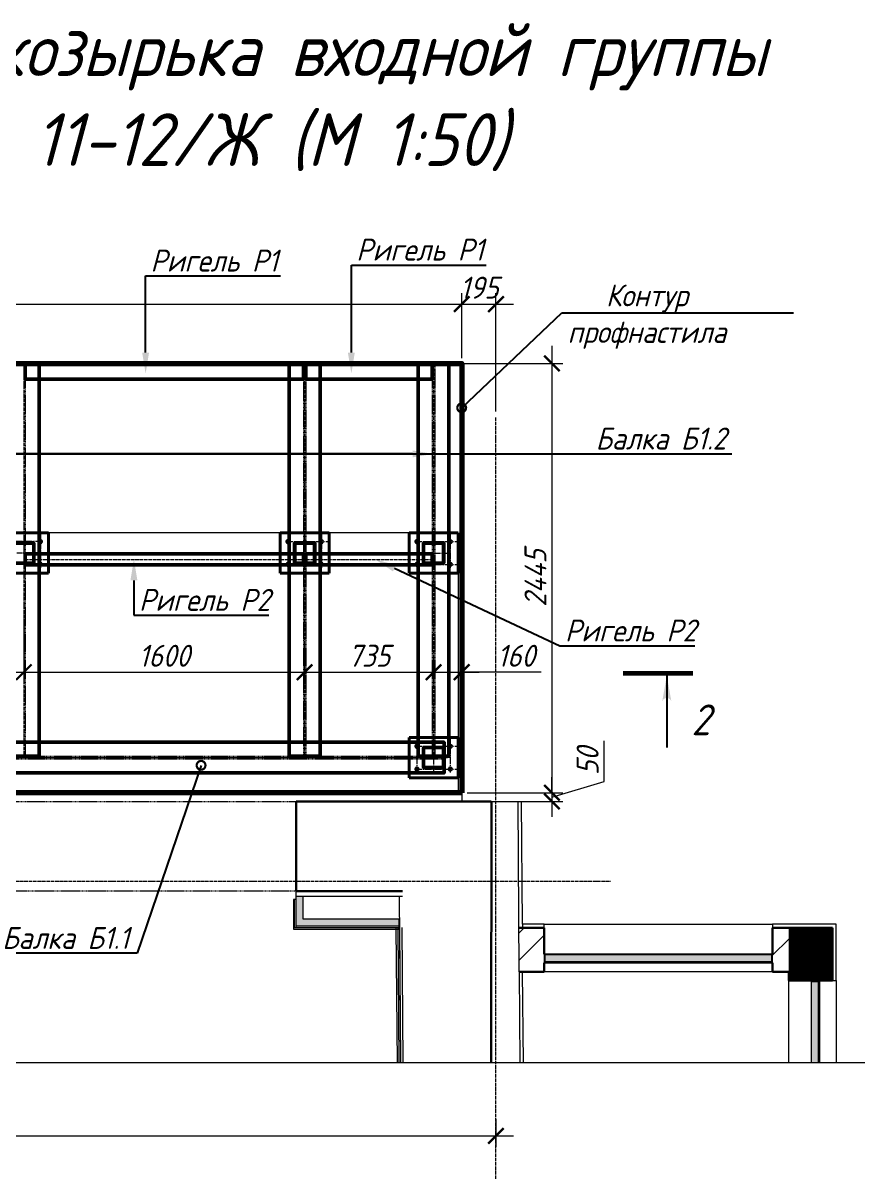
# Model space of a CAD drawing. Header units: millimetres. Extents: x 504091 to 2165846, y 135022 to 442887.
# Drawn here: x 866607 to 871402, y 219408 to 225991 of the extents above; entities that cross this region are included whole.
import ezdxf
from ezdxf import colors
from ezdxf.entities.mleader import LeaderData, LeaderLine
from ezdxf.math import Vec2, Vec3

# ---------------------------------------------------------------- set-up
doc = ezdxf.new("R2010")
doc.units = ezdxf.units.MM
for name, pattern in [('( Dashed )', [0.75, 0.5, -0.25]), ('ADSK_Линия сетки', [25, 20, -2.5, 0, -2.5]), ('CENTER2', [1.125, 0.75, -0.125, 0.125, -0.125]), ('осеваяX2', [4, 2.5, -0.5, 0.5, -0.5])]:
    doc.linetypes.add(name, pattern=pattern)
doc.layers.get('Defpoints').update_dxf_attribs({"color": 255})
for name, color, linetype, lineweight in [('+АР_Вспомогательная', 7, 'Continuous', 9), ('_ Окна', 7, 'Continuous', 30), ('Аннотация', 7, 'Continuous', 9), ('Лестницы', 7, 'Continuous', 18), ('Монолит тонкий', 204, 'Continuous', 9), ('Окна', 7, 'Continuous', 18), ('Оси', 165, 'осеваяX2', 13), ('Размер', 7, 'Continuous', 13), ('Размеры КР', 164, 'Continuous', 9), ('Рамка', 130, 'Continuous', 20), ('Стены внутренние', 7, 'Continuous', 18), ('Стены наружные', 7, 'Continuous', 18), ('Стены несущие', 7, 'Continuous', 30), ('Стены отделка', 7, 'Continuous', 30), ('Стены штриховка', 7, 'Continuous', 18)]:
    doc.layers.add(name, color=color, linetype=linetype, lineweight=lineweight)
for name, color, linetype in [('PS_Обозначения', 7, 'Continuous'), ('металл', 124, 'Continuous'), ('Шов', 136, 'PSK_Weld_10')]:
    doc.layers.add(name, color=color, linetype=linetype)
doc.styles.add('GOST 2.304_new', font='isocpeur.ttf', dxfattribs={"width": 0.9, "oblique": 15})
doc.linetypes.add('PSK_Weld_10', pattern='A,0.199999,1e-06,[130,ltypeshp.shx,S=1.06,R=-45,X=0.75,Y=1],1.5,[130,ltypeshp.shx,S=1.06,R=45,X=-0.75,Y=1],0', length=1.7)
doc.dimstyles.new('SPDS 1_50', dxfattribs={"dimscale": 50, "dimtxt": 2.5, "dimasz": 1.77, "dimexe": 1.25, "dimexo": 0.625, "dimtad": 1, "dimdec": 0, "dimrnd": 0.001, "dimzin": 9, "dimtxsty": 'GOST 2.304_new', "dimblk": 'ARCHTICK', "dimcen": 2.5, "dimdle": 2, "dimclrt": 256, "dimadec": 0, "dimazin": 2, "dimtfac": 0.75, "dimtdec": 0, "dimtmove": 1, "dimatfit": 3, "dimfxl": 0, "dimtolj": 1, "dimlwd": 9, "dimlwe": 9, "dimarcsym": 0})

# ---------------------------------------------------------------- blocks, each defined once
blk = doc.blocks.new('Жалюзи помышленые - 1300 x1100 мм-3109425-План 1-го этажа')
at = {"layer": 'Окна', "true_color": 0x373f43}
for points in [[(-600, 66.1), (-602.5, 63.6), (602.5, 63.6), (600, 66.1)], [(-597.5, 68.6), (-600, 68.6), (-600, 66.1), (600, 66.1), (600, 68.6)], [(-645, 21.1), (-647.5, 18.6), (647.5, 18.6), (645, 21.1)], [(-602.5, 63.6), (-642.3, 63.6), (-645, 61), (645, 61), (642.3, 63.6), (-600, 63.6)], [(642.3, 61), (-645, 61), (-645, 21.1), (645, 21.1), (645, 61)]]:
    blk.add_hatch(color=149, dxfattribs=at).paths.add_polyline_path(points)
at = {"layer": '_ Окна', "lineweight": 18}
for p, q in [((-600, 68.6), (-650, 68.6)), ((-650, 68.6), (-650, 18.6)), ((-602.5, 63.6), (-600, 66.1)), ((-600, 66.1), (-600, 68.6)), ((650, 68.6), (600, 68.6)), ((600, 68.6), (600, 66.1)), ((600, 66.1), (602.5, 63.6)), ((650, 18.6), (650, 68.6)), ((-650, 18.6), (-647.5, 18.6)), ((-647.5, 18.6), (-645, 21.1)), ((-645, 61), (-642.3, 63.6)), ((-645, 21.1), (-645, 61)), ((-642.3, 63.6), (-602.5, 63.6)), ((602.5, 63.6), (642.3, 63.6)), ((642.3, 63.6), (645, 61)), ((645, 61), (645, 21.1)), ((645, 21.1), (647.5, 18.6)), ((647.5, 18.6), (650, 18.6))]:
    blk.add_line(p, q, dxfattribs=at)
at = {"layer": 'Окна'}
for p, q in [((600, 68.6), (-600, 68.6)), ((600, 66.1), (-600, 66.1)), ((-647.5, 18.6), (647.5, 18.6)), ((645, 61), (-645, 61)), ((645, 21.1), (-645, 21.1)), ((-602.5, 63.6), (602.5, 63.6))]:
    blk.add_line(p, q, dxfattribs=at)
blk = doc.blocks.new('_ArchTick')
at = {"color": 0, "linetype": 'ByBlock', "const_width": 0.15}
blk.add_lwpolyline([(-0.5, -0.5), (0.5, 0.5)], dxfattribs=at)
blk = doc.blocks.new('*D1272')
at = {"layer": 'Defpoints', "color": 0, "lineweight": 20, "transparency": 16777216}
for p in [(862800.4, 219778.9), (869300.4, 219778.9), (869300.4, 219653.2)]:
    blk.add_point(p, dxfattribs=at)
at = {"layer": 'Размеры КР', "color": 0, "lineweight": 9, "transparency": 16777216}
for p, q in [((862800.4, 219747.7), (862800.4, 219590.7)), ((869300.4, 219747.7), (869300.4, 219590.7)), ((862700.4, 219653.2), (869400.4, 219653.2))]:
    blk.add_line(p, q, dxfattribs=at)
at = {"layer": 'Размеры КР', "color": 0, "lineweight": 9, "transparency": 16777216, "xscale": 88.5, "yscale": 88.5, "zscale": 88.5, "rotation": 180}
blk.add_blockref('_ArchTick', (862800.4, 219653.2), dxfattribs=at)
at = {"layer": 'Размеры КР', "color": 0, "lineweight": 9, "transparency": 16777216, "xscale": 88.5, "yscale": 88.5, "zscale": 88.5}
blk.add_blockref('_ArchTick', (869300.4, 219653.2), dxfattribs=at)
at = {"layer": 'Размеры КР', "lineweight": 20, "transparency": 16777216, "insert": (866050.4, 219746.9), "char_height": 125, "attachment_point": 5, "style": 'GOST 2.304_new'}
blk.add_mtext('\\A1;6500', dxfattribs=at)
blk = doc.blocks.new('A$C3336a9ad')
at = {"color": 251, "linetype": 'CENTER2', "ltscale": 40}
for p, q in [((159.5, -87.4), (159.5, -247.4)), ((79.5, -167.4), (239.5, -167.4))]:
    blk.add_line(p, q, dxfattribs=at)
at = {"layer": 'металл', "lineweight": 40}
for p, q in [((299.5, -52.4), (19.5, -52.4)), ((19.5, -282.4), (19.5, -52.4)), ((299.5, -282.4), (299.5, -52.4)), ((214.5, -116.4), (214.5, -218.4)), ((19.5, -282.4), (299.5, -282.4))]:
    blk.add_line(p, q, dxfattribs=at)
at = {"layer": 'металл', "lineweight": 40, "extrusion": (1, 0, 0)}
for p, q in [((99.5, -219.4), (99.5, -115.4)), ((219.5, -115.4), (219.5, -219.4)), ((219.5, -219.4), (219.5, -115.4)), ((99.5, -219.4), (99.5, -145.4))]:
    blk.add_line(p, q, dxfattribs=at)
at = {"layer": 'металл', "lineweight": 40, "extrusion": (-1, 0, 0)}
blk.add_line((104.5, -219.4), (104.5, -116.4), dxfattribs=at)
at = {"layer": 'металл', "lineweight": 40, "extrusion": (0, 1, 0)}
for p, q in [((107.5, -107.4), (211.5, -107.4)), ((107.5, -107.4), (211.5, -107.4)), ((108.5, -112.4), (210.5, -112.4)), ((211.5, -227.4), (107.5, -227.4))]:
    blk.add_line(p, q, dxfattribs=at)
at = {"layer": 'металл', "lineweight": 40, "extrusion": (0, -1, 0)}
blk.add_line((107.5, -222.4), (210.5, -222.4), dxfattribs=at)
at = {"layer": 'металл', "lineweight": 40}
for centre in [(64.5, -102.4), (254.5, -102.4), (64.5, -232.4), (254.5, -232.4)]:
    blk.add_circle(centre, 6.76, dxfattribs=at)
for centre, radius, start, end in [((107.5, -115.4), 8, 90, 180), ((108.5, -116.4), 4, 90, 180), ((210.5, -116.4), 4, 0, 90), ((211.5, -115.4), 8, 0, 90), ((107.5, -219.4), 8, 180, 270), ((108.5, -218.4), 4, 180, 270), ((210.5, -218.4), 4, 270, 0), ((211.5, -219.4), 8, 270, 0)]:
    blk.add_arc(centre, radius, start, end, dxfattribs=at)
at = {"layer": 'Рамка', "color": 251, "linetype": 'CENTER2', "ltscale": 50}
for p, q in [((64.5, -52.4), (64.5, -252.4)), ((254.5, -52.4), (254.5, -252.4)), ((54.5, -102.4), (299.5, -102.4)), ((54.5, -232.4), (299.5, -232.4))]:
    blk.add_line(p, q, dxfattribs=at)
at = {"layer": 'Шов', "ltscale": 6}
for points in [[(99.5, -219.4), (99.5, -115.4)], [(112.5, -107.4), (196.5, -107.4)], [(219.5, -115.4), (219.4, -220.4)], [(211.5, -227.4), (107.5, -227.4)]]:
    blk.add_lwpolyline(points, dxfattribs=at)
blk = doc.blocks.new('*D1394')
at = {"layer": 'Defpoints', "color": 0, "lineweight": 20, "transparency": 16777216}
for p in [(869105.4, 224390.8), (863525.4, 224052.1), (869105.4, 224052.1)]:
    blk.add_point(p, dxfattribs=at)
at = {"layer": 'Размеры КР', "color": 0, "lineweight": 9, "transparency": 16777216}
for p, q in [((863525.4, 224083.3), (863525.4, 224453.3)), ((869105.4, 224083.3), (869105.4, 224453.3)), ((863425.4, 224390.8), (869205.4, 224390.8))]:
    blk.add_line(p, q, dxfattribs=at)
at = {"layer": 'Размеры КР', "color": 0, "lineweight": 9, "transparency": 16777216, "xscale": 88.5, "yscale": 88.5, "zscale": 88.5, "rotation": 180}
blk.add_blockref('_ArchTick', (863525.4, 224390.8), dxfattribs=at)
at = {"layer": 'Размеры КР', "color": 0, "lineweight": 9, "transparency": 16777216, "xscale": 88.5, "yscale": 88.5, "zscale": 88.5}
blk.add_blockref('_ArchTick', (869105.4, 224390.8), dxfattribs=at)
at = {"layer": 'Размеры КР', "lineweight": 20, "transparency": 16777216, "insert": (866315.4, 224484.5), "char_height": 125, "attachment_point": 5, "style": 'GOST 2.304_new'}
blk.add_mtext('\\A1;5580', dxfattribs=at)
blk = doc.blocks.new('*D1395')
at = {"layer": 'Defpoints', "color": 0, "lineweight": 20, "transparency": 16777216}
for p in [(869300.4, 224390.8), (869105.4, 224052.1), (869300.4, 223747.1)]:
    blk.add_point(p, dxfattribs=at)
at = {"layer": 'Размеры КР', "color": 0, "lineweight": 9, "transparency": 16777216}
for p, q in [((869105.4, 224083.3), (869105.4, 224453.3)), ((869300.4, 223778.3), (869300.4, 224453.3)), ((869005.4, 224390.8), (869400.4, 224390.8))]:
    blk.add_line(p, q, dxfattribs=at)
at = {"layer": 'Размеры КР', "color": 0, "lineweight": 9, "transparency": 16777216, "xscale": 88.5, "yscale": 88.5, "zscale": 88.5, "rotation": 180}
blk.add_blockref('_ArchTick', (869105.4, 224390.8), dxfattribs=at)
at = {"layer": 'Размеры КР', "color": 0, "lineweight": 9, "transparency": 16777216, "xscale": 88.5, "yscale": 88.5, "zscale": 88.5}
blk.add_blockref('_ArchTick', (869300.4, 224390.8), dxfattribs=at)
at = {"layer": 'Размеры КР', "lineweight": 20, "transparency": 16777216, "insert": (869205.4, 224484.5), "char_height": 125, "attachment_point": 5, "style": 'GOST 2.304_new'}
blk.add_mtext('\\A1;195', dxfattribs=at)
blk = doc.blocks.new('*D1396')
at = {"layer": 'Defpoints', "color": 0, "lineweight": 20, "transparency": 16777216}
for p in [(869080.3, 224053.1), (869105.4, 221608), (869619.3, 221608)]:
    blk.add_point(p, dxfattribs=at)
at = {"layer": 'Размеры КР', "color": 0, "lineweight": 9, "transparency": 16777216}
for p, q in [((869619.3, 224153.1), (869619.3, 221508)), ((869111.5, 224053.1), (869681.8, 224053.1)), ((869136.6, 221608), (869681.8, 221608))]:
    blk.add_line(p, q, dxfattribs=at)
at = {"layer": 'Размеры КР', "color": 0, "lineweight": 9, "transparency": 16777216, "xscale": 88.5, "yscale": 88.5, "zscale": 88.5}
for p, rotation in [((869619.3, 224053.1), 90), ((869619.3, 221608), 270)]:
    blk.add_blockref('_ArchTick', p, dxfattribs=dict(at, rotation=rotation))
at = {"layer": 'Размеры КР', "lineweight": 20, "transparency": 16777216, "insert": (869525.6, 222830.5), "char_height": 125, "attachment_point": 5, "rotation": 90, "style": 'GOST 2.304_new'}
blk.add_mtext('\\A1;2445', dxfattribs=at)
blk = doc.blocks.new('*D1397')
at = {"layer": 'Defpoints', "color": 0, "lineweight": 20, "transparency": 16777216}
for p in [(869105.4, 221608), (869105.4, 221558.1), (869619.3, 221558.1)]:
    blk.add_point(p, dxfattribs=at)
at = {"layer": 'Размеры КР', "color": 0, "lineweight": 9, "transparency": 16777216}
for p, q in [((869916.2, 221672.1), (869916.2, 221903.1)), ((869619.3, 221608), (869619.3, 221696.5)), ((869619.3, 221583), (869916.2, 221672.1)), ((869136.6, 221608), (869681.8, 221608)), ((869619.3, 221608), (869619.3, 221558.1)), ((869619.3, 221608), (869619.3, 221558.1)), ((869136.6, 221558.1), (869681.8, 221558.1)), ((869619.3, 221558.1), (869619.3, 221469.6))]:
    blk.add_line(p, q, dxfattribs=at)
at = {"layer": 'Размеры КР', "color": 0, "lineweight": 9, "transparency": 16777216, "xscale": 88.5, "yscale": 88.5, "zscale": 88.5}
for p, rotation in [((869619.3, 221608), 270), ((869619.3, 221558.1), 90)]:
    blk.add_blockref('_ArchTick', p, dxfattribs=dict(at, rotation=rotation))
at = {"layer": 'Размеры КР', "lineweight": 20, "transparency": 16777216, "insert": (869822.5, 221787.6), "char_height": 125, "attachment_point": 5, "rotation": 90, "style": 'GOST 2.304_new'}
blk.add_mtext('\\A1;50', dxfattribs=at)
blk = doc.blocks.new('_DotSmall')
at = {"color": 0, "linetype": 'ByBlock', "lineweight": 35, "const_width": 0.5}
blk.add_lwpolyline([(-0.0625, 0, 1), (0.0625, 0, 1)], format="xyb", close=True, dxfattribs=at)
blk = doc.blocks.new('*D1399')
at = {"layer": 'Defpoints', "color": 0, "lineweight": 20, "transparency": 16777216}
for p in [(866610.6, 222615.5), (865285.4, 222497.7), (866610.6, 222294.1)]:
    blk.add_point(p, dxfattribs=at)
at = {"layer": 'Размеры КР', "color": 0, "lineweight": 9, "transparency": 16777216}
for p, q in [((866610.6, 222584.3), (866610.6, 222231.6)), ((865285.4, 222466.5), (865285.4, 222231.6)), ((865185.4, 222294.1), (866710.6, 222294.1))]:
    blk.add_line(p, q, dxfattribs=at)
at = {"layer": 'Размеры КР', "color": 0, "lineweight": 9, "transparency": 16777216, "xscale": 88.5, "yscale": 88.5, "zscale": 88.5, "rotation": 180}
blk.add_blockref('_ArchTick', (865285.4, 222294.1), dxfattribs=at)
at = {"layer": 'Размеры КР', "color": 0, "lineweight": 9, "transparency": 16777216, "xscale": 88.5, "yscale": 88.5, "zscale": 88.5}
blk.add_blockref('_ArchTick', (866610.6, 222294.1), dxfattribs=at)
at = {"layer": 'Размеры КР', "lineweight": 20, "transparency": 16777216, "insert": (865948, 222387.9), "char_height": 125, "attachment_point": 5, "style": 'GOST 2.304_new'}
blk.add_mtext('\\A1;1325', dxfattribs=at)
blk = doc.blocks.new('*D1400')
at = {"layer": 'Defpoints', "color": 0, "lineweight": 20, "transparency": 16777216}
for p in [(866610.6, 222615.5), (868210.8, 222478.9), (868210.8, 222294.1)]:
    blk.add_point(p, dxfattribs=at)
at = {"layer": 'Размеры КР', "color": 0, "lineweight": 9, "transparency": 16777216}
for p, q in [((866610.6, 222584.3), (866610.6, 222231.6)), ((868210.8, 222447.7), (868210.8, 222231.6)), ((866510.6, 222294.1), (868310.8, 222294.1))]:
    blk.add_line(p, q, dxfattribs=at)
at = {"layer": 'Размеры КР', "color": 0, "lineweight": 9, "transparency": 16777216, "xscale": 88.5, "yscale": 88.5, "zscale": 88.5, "rotation": 180}
blk.add_blockref('_ArchTick', (866610.6, 222294.1), dxfattribs=at)
at = {"layer": 'Размеры КР', "color": 0, "lineweight": 9, "transparency": 16777216, "xscale": 88.5, "yscale": 88.5, "zscale": 88.5}
blk.add_blockref('_ArchTick', (868210.8, 222294.1), dxfattribs=at)
at = {"layer": 'Размеры КР', "lineweight": 20, "transparency": 16777216, "insert": (867410.7, 222387.9), "char_height": 125, "attachment_point": 5, "style": 'GOST 2.304_new'}
blk.add_mtext('\\A1;1600', dxfattribs=at)
blk = doc.blocks.new('*D1401')
at = {"layer": 'Defpoints', "color": 0, "lineweight": 20, "transparency": 16777216}
for p in [(868210.8, 222478.9), (868945.4, 222422), (868945.4, 222294.1)]:
    blk.add_point(p, dxfattribs=at)
at = {"layer": 'Размеры КР', "color": 0, "lineweight": 9, "transparency": 16777216}
for p, q in [((868210.8, 222447.7), (868210.8, 222231.6)), ((868945.4, 222390.7), (868945.4, 222231.6)), ((868110.8, 222294.1), (869045.4, 222294.1))]:
    blk.add_line(p, q, dxfattribs=at)
at = {"layer": 'Размеры КР', "color": 0, "lineweight": 9, "transparency": 16777216, "xscale": 88.5, "yscale": 88.5, "zscale": 88.5, "rotation": 180}
blk.add_blockref('_ArchTick', (868210.8, 222294.1), dxfattribs=at)
at = {"layer": 'Размеры КР', "color": 0, "lineweight": 9, "transparency": 16777216, "xscale": 88.5, "yscale": 88.5, "zscale": 88.5}
blk.add_blockref('_ArchTick', (868945.4, 222294.1), dxfattribs=at)
at = {"layer": 'Размеры КР', "lineweight": 20, "transparency": 16777216, "insert": (868578.1, 222387.9), "char_height": 125, "attachment_point": 5, "style": 'GOST 2.304_new'}
blk.add_mtext('\\A1;735', dxfattribs=at)
blk = doc.blocks.new('*D1402')
at = {"layer": 'Defpoints', "color": 0, "lineweight": 20, "transparency": 16777216}
for p in [(868945.4, 222422), (869105.4, 222391.2), (869105.4, 222294.1)]:
    blk.add_point(p, dxfattribs=at)
at = {"layer": 'Размеры КР', "color": 0, "lineweight": 9, "transparency": 16777216}
for p, q in [((868945.4, 222390.7), (868945.4, 222231.6)), ((869105.4, 222359.9), (869105.4, 222231.6)), ((868845.4, 222294.1), (869205.4, 222294.1)), ((869558.8, 222294.1), (869105.4, 222294.1))]:
    blk.add_line(p, q, dxfattribs=at)
at = {"layer": 'Размеры КР', "color": 0, "lineweight": 9, "transparency": 16777216, "xscale": 88.5, "yscale": 88.5, "zscale": 88.5, "rotation": 180}
blk.add_blockref('_ArchTick', (868945.4, 222294.1), dxfattribs=at)
at = {"layer": 'Размеры КР', "color": 0, "lineweight": 9, "transparency": 16777216, "xscale": 88.5, "yscale": 88.5, "zscale": 88.5}
blk.add_blockref('_ArchTick', (869105.4, 222294.1), dxfattribs=at)
at = {"layer": 'Размеры КР', "lineweight": 20, "transparency": 16777216, "insert": (869415.2, 222387.9), "char_height": 125, "attachment_point": 5, "style": 'GOST 2.304_new'}
blk.add_mtext('\\A1;160', dxfattribs=at)

msp = doc.modelspace()

# ---------------------------------------------------------------- hatches: boundary and pattern name
at = {"layer": 'PS_Обозначения', "ltscale": 50}
msp.add_hatch(color=256, dxfattribs=at).paths.add_polyline_path([(870273.8176, 222275.3028), (870300.2176, 222125.3028, 0.839099631), (870247.4176, 222125.3028)], flags=0)
at = {"layer": 'Окна', "true_color": 0x373f43}
for points in [[(871098.0772, 220071.7036), (871098.0772, 220533.3566), (871095.5772, 220535.8566), (871095.5772, 220071.7036)], [(871098.0772, 220071.7036), (871137.8829, 220071.7036), (871137.8829, 220533.3566), (871098.0772, 220533.3566)], [(871137.8829, 220071.7036), (871140.5772, 220530.6622), (871137.8829, 220533.3566)], [(871137.9487, 220071.7036), (871145.5772, 220071.7036), (871143.0772, 220488.3566), (871140.5772, 220490.8566)], [(871145.5772, 220488.3566), (871143.0772, 220488.3566), (871145.5772, 220071.7036)]]:
    msp.add_hatch(color=149, dxfattribs=at).paths.add_polyline_path(points)
at = {"layer": 'Стены внутренние'}
for points in [[(868202.8084, 220887.0546), (868202.8084, 221017.0546), (868162.8084, 221017.0546), (868162.8084, 220887.0546)], [(868748.8307, 220847.0546), (868749.1141, 220847.0546), (868748.8307, 220887.0546), (868162.8084, 220887.0546), (868162.8084, 220847.0546), (868437.5551, 220847.0546)]]:
    msp.add_hatch(color=256, dxfattribs=at).paths.add_polyline_path(points)
at = {"layer": 'Стены внутренние', "lineweight": 9}
h = msp.add_hatch(dxfattribs=at)
h.set_pattern_fill('FP_28', color=256, style=0, pattern_type=2)
h.set_pattern_definition([(45, (813950.8, 178058.25), (-235.7317, 235.7317), []), (45, (814107.96, 178058.25), (-235.7317, 235.7317), [])])
h.paths.add_polyline_path([(869468.4966, 220588.3566), (869575.4083, 220588.3566), (869575.4083, 220838.3566), (869430.2986, 220838.3566), (869432.3205, 220588.3566), (869452.3211, 220588.3566)])
h.paths.add_polyline_path([(870968.2052, 220588.3566), (870968.2052, 220838.3566), (870875.4083, 220838.3566), (870875.4083, 220588.3566), (870952.3517, 220588.3566)])
h = msp.add_hatch(dxfattribs=at)
h.set_pattern_fill('ANGLE', color=256)
h.set_pattern_definition([(0, (697828.626, 216504.92), (0, 6.985), [5.08, -1.905]), (90, (697828.626, 216504.92), (-6.985, 4e-16), [5.08, -1.905])])
h.paths.add_polyline_path([(870968.2052, 220538.3566), (871218.2052, 220538.3566), (871218.2052, 220838.3566), (870968.2052, 220838.3566), (870968.2052, 220553.4103)])

# ---------------------------------------------------------------- linework, layer by layer
at = {"layer": '+АР_Вспомогательная', "color": 7, "linetype": 'Continuous', "ltscale": 50}
msp.add_lwpolyline([(862257.2725, 220071.7036), (865553.1254, 220071.7036), (865584.3633, 220196.655), (865646.8389, 219946.7522), (865678.0768, 220071.7036), (871402.2228, 220071.7036)], dxfattribs=at)
at = {"layer": '_ Окна', "lineweight": 18}
for p, q in [((871145.5772, 220538.3566), (871095.5772, 220538.3566)), ((871095.5772, 220538.3566), (871095.5772, 220535.8566)), ((871095.5772, 220535.8566), (871098.0772, 220533.3566)), ((871098.0772, 220533.3566), (871137.8829, 220533.3566)), ((871137.8829, 220533.3566), (871140.5772, 220530.6622)), ((871140.5772, 220530.6622), (871140.5772, 220490.8566)), ((871145.5772, 220488.3566), (871145.5772, 220538.3566)), ((871140.5772, 220490.8566), (871143.0772, 220488.3566)), ((871143.0772, 220488.3566), (871145.5772, 220488.3566))]:
    msp.add_line(p, q, dxfattribs=at)
at = {"layer": 'PS_Обозначения', "ltscale": 50}
msp.add_lwpolyline([(870023.8176, 222287.8028, 25, 25, 0), (870423.8176, 222287.8028, 0, 0, 0)], format="xyseb", dxfattribs=at)
msp.add_lwpolyline([(870273.8176, 222275.3028), (870273.8176, 221865.4117)], dxfattribs=at)
at = {"layer": 'Лестницы', "color": 5, "linetype": '( Dashed )', "lineweight": 9, "ltscale": 10}
for p, q in [((866618.1447, 224053.0546), (866618.1447, 221815.259)), ((866618.1447, 224047.0546), (868203.3084, 224047.0546)), ((868203.3084, 224052.0546), (868203.3084, 221815.259)), ((868218.3084, 224052.0546), (868218.3084, 221815.259)), ((868218.3084, 224047.0546), (868937.8677, 224047.0546)), ((868937.8677, 224053.0546), (868937.8677, 221816.259)), ((868952.8677, 224053.0546), (868952.8677, 221815.259)), ((866618.1447, 222964.0185), (868203.3084, 222964.0185)), ((868218.3084, 222964.0185), (868937.8677, 222964.0185)), ((863625.3677, 221815.259), (869005.3387, 221815.259)), ((863625.3677, 221800.259), (869005.3387, 221800.259))]:
    msp.add_line(p, q, dxfattribs=at)
at = {"layer": 'Лестницы', "color": 5, "linetype": '( Dashed )', "lineweight": 9, "ltscale": 500}
msp.add_line((869105.3677, 223108.0185), (869105.3677, 221558.0546), dxfattribs=at)
at = {"layer": 'Лестницы', "color": 5, "linetype": '( Dashed )', "lineweight": 9, "ltscale": 10}
msp.add_lwpolyline([(866347.8084, 221556.948), (868162.8084, 221556.948), (868162.8084, 221047.0546), (866347.8084, 221047.0546)], close=True, dxfattribs=at)
at = {"layer": 'металл', "lineweight": 50, "ltscale": 500}
for points in [[(866698.1447, 224053.0546), (866698.1447, 221815.259), (866523.1447, 221815.259), (866523.1447, 224053.0546)], [(868298.3084, 224053.0546), (868298.3084, 221815.259), (868123.3084, 221815.259), (868123.3084, 224053.0546)], [(869032.8677, 224053.0546), (869032.8677, 221815.259), (868857.8677, 221815.259), (868857.8677, 224053.0546)], [(863625.3677, 221895.259), (869005.3387, 221895.259), (869005.3387, 221720.259), (863625.3677, 221720.259)]]:
    msp.add_lwpolyline(points, close=True, dxfattribs=at)
at = {"layer": 'металл', "color": 6, "lineweight": 50, "ltscale": 500}
for points in [[(866618.1447, 224053.0546), (868203.3084, 224053.0546), (868203.3084, 223963.0546), (866618.1447, 223963.0546)], [(868218.3084, 224053.0546), (868937.8677, 224053.0546), (868937.8677, 223963.0546), (868218.3084, 223963.0546)], [(866618.1447, 222969.0185), (868203.3084, 222969.0185), (868203.3084, 222905.0185), (866618.1447, 222905.0185)], [(868218.3084, 222969.0185), (868937.8677, 222969.0185), (868937.8677, 222905.0185), (868218.3084, 222905.0185)]]:
    msp.add_lwpolyline(points, close=True, dxfattribs=at)
at = {"layer": 'Монолит тонкий', "lineweight": 13, "ltscale": 100}
for p, q in [((869085.3677, 223088.0185), (863545.3677, 223088.0185)), ((869085.3677, 223088.0185), (869085.3677, 221607.7258)), ((863545.3677, 221608.1756), (869085.3677, 221607.7258))]:
    msp.add_line(p, q, dxfattribs=at)
at = {"layer": 'Окна'}
for p, q in [((871095.5772, 220535.8566), (871095.5772, 220071.7036)), ((871098.0772, 220071.7036), (871098.0772, 220533.3566)), ((871137.8829, 220071.7036), (871137.8829, 220533.3566)), ((871140.5772, 220490.8566), (871140.5772, 220071.7036)), ((871143.0772, 220071.7036), (871143.0772, 220488.3566)), ((871145.5772, 220071.7036), (871145.5772, 220488.3566))]:
    msp.add_line(p, q, dxfattribs=at)
at = {"layer": 'Оси', "linetype": 'ADSK_Линия сетки'}
for p, q in [((866610.6447, 224053.0546), (866610.6447, 221815.259)), ((868210.8084, 224052.0546), (868210.8084, 221815.259)), ((868945.3677, 224052.0546), (868945.3677, 221815.259)), ((869300.3737, 219408.2669), (869300.3737, 223747.0979)), ((866618.1447, 222937.0185), (868203.3084, 222937.0185)), ((868218.3084, 222937.0185), (868937.8677, 222937.0185)), ((861644.0489, 221103.2494), (869955.6613, 221103.2494))]:
    msp.add_line(p, q, dxfattribs=at)
at = {"layer": 'Размеры КР', "lineweight": 20}
for p, q in [((863625.3677, 221807.759), (869005.3387, 221807.759)), ((869275.481, 221557.0546), (869446.638, 221557.0546))]:
    msp.add_line(p, q, dxfattribs=at)
at = {"layer": 'Размеры КР', "lineweight": 70}
msp.add_lwpolyline([(869105.3677, 221607.9507), (863525.3677, 221607.9507), (863525.3677, 224053.0546), (869105.3677, 224053.0546)], close=True, dxfattribs=at)
at = {"layer": 'Стены внутренние'}
for p, q in [((870875.4083, 220588.3566), (869575.4083, 220588.3566)), ((870968.2052, 220071.7036), (870968.2052, 220538.3566))]:
    msp.add_line(p, q, dxfattribs=at)
at = {"layer": 'Стены наружные'}
for p, q in [((869575.4083, 220858.3566), (870875.4083, 220858.3566)), ((871238.2052, 220538.3566), (871238.2052, 220071.7036))]:
    msp.add_line(p, q, dxfattribs=at)
at = {"layer": 'Стены несущие'}
for p, q in [((868162.8084, 221557.0546), (868162.8084, 221047.0546)), ((868162.8084, 221557.0546), (869273.7616, 221557.0546)), ((869274.481, 221557.0546), (869273.7616, 220071.7036)), ((868767.8697, 221047.0546), (868162.8084, 221047.0546)), ((869575.4083, 220838.3566), (869430.2986, 220838.3566)), ((869575.4083, 220688.3566), (869575.4083, 220838.3566)), ((870875.4083, 220838.3566), (870875.4083, 220688.3566)), ((871218.2052, 220838.3566), (870875.4083, 220838.3566)), ((871218.2052, 220838.3566), (871218.2052, 220538.3566)), ((871218.2052, 220538.3566), (871218.2052, 220838.3566)), ((869575.4083, 220588.3566), (869575.4083, 220638.3566)), ((870875.4083, 220638.3566), (870875.4083, 220588.3566)), ((869432.3205, 220588.3566), (869575.4083, 220588.3566)), ((870875.4083, 220588.3566), (870968.2052, 220588.3566)), ((870968.2052, 220588.3566), (870968.2052, 220538.3566)), ((870968.2052, 220538.3566), (871095.5772, 220538.3566)), ((871145.5772, 220538.3566), (871218.2052, 220538.3566))]:
    msp.add_line(p, q, dxfattribs=at)
at = {"layer": 'Стены отделка', "lineweight": 9}
for p, q in [((869274.7616, 221557.0546), (869275.481, 221557.0546)), ((869444.6379, 221557.0546), (869450.275, 220858.3566)), ((869451.275, 220858.3566), (869445.638, 221557.0546)), ((868146.9084, 220999.5546), (868146.9084, 220831.1546)), ((868162.8084, 220999.5546), (868146.9084, 220999.5546)), ((868162.8084, 220839.1046), (868162.8084, 221047.0546)), ((868748.8311, 221017.0546), (868162.8084, 221017.0546)), ((868202.8084, 220887.0546), (868202.8084, 221017.0546)), ((868768.8301, 221017.2587), (868748.8307, 221017.097)), ((868748.8307, 221017.097), (868756.4768, 220071.7036)), ((868749.1141, 220887.0546), (868202.8084, 220887.0546)), ((868749.1141, 220847.0546), (868749.1141, 220887.0546)), ((868146.9084, 220831.1546), (868748.4491, 220831.1546)), ((868749.1141, 220847.0546), (868162.8084, 220847.0546)), ((868730.9496, 220838.963), (868737.1551, 220071.7036)), ((868748.4491, 220831.1546), (868748.4491, 220847.0546)), ((868772.1562, 220071.7036), (868765.9485, 220839.2461)), ((869450.275, 220858.3566), (869451.108, 220858.3566)), ((869451.108, 220858.3566), (869451.108, 220838.3566)), ((869575.4083, 220858.3566), (869451.275, 220858.3566)), ((869575.4083, 220838.3566), (869575.4083, 220858.3566)), ((871238.2052, 220858.3566), (870875.4083, 220858.3566)), ((870875.4083, 220858.3566), (870875.4083, 220838.3566)), ((871218.2052, 220838.3566), (871218.2052, 220838.3566)), ((871238.2052, 220538.3566), (871238.2052, 220858.3566)), ((869456.4997, 220071.7036), (869452.3211, 220588.3566)), ((871218.2052, 220538.3566), (871238.2052, 220538.3566))]:
    msp.add_line(p, q, dxfattribs=at)
at = {"layer": 'Стены штриховка'}
for p, q in [((869424.4859, 221557.0546), (869430.2986, 220588.3566)), ((868153.8084, 220838.0546), (868153.8084, 220999.5546)), ((868748.4491, 220838.0546), (868153.8084, 220838.0546)), ((868741.9493, 220839.052), (868748.1554, 220071.7036)), ((868750.949, 220839.1248), (868757.1557, 220071.7036)), ((869451.108, 220858.3566), (869451.275, 220858.3566)), ((869432.3205, 220588.3566), (869436.499, 220071.7036))]:
    msp.add_line(p, q, dxfattribs=at)

# ---------------------------------------------------------------- block references
at = {"layer": 'Окна', "rotation": 180}
msp.add_blockref('Жалюзи помышленые - 1300 x1100 мм-3109425-План 1-го этажа', (870225.4083, 220707.0066), dxfattribs=at)
at = {"layer": 'Размеры КР', "lineweight": 20, "xscale": -1}
msp.add_blockref('A$C3336a9ad', (866770.1017, 223140.4496), dxfattribs=at)
at = {"layer": 'Размеры КР', "lineweight": 20}
for p in [(868051.3513, 223140.4496), (868785.9106, 223140.4496), (868785.9106, 221975.1901)]:
    msp.add_blockref('A$C3336a9ad', p, dxfattribs=at)

# ---------------------------------------------------------------- texts
at = {"layer": 'PS_Обозначения', "style": 'GOST 2.304_new', "oblique": 15, "width": 0.9}
msp.add_text('2', height=175, dxfattribs=at).set_placement((870413.704, 221935.5189))
at = {"layer": 'Аннотация', "lineweight": 9, "insert": (861450.8008, 225989.2846), "char_height": 300, "attachment_point": 1, "line_spacing_factor": 1.022766, "style": 'GOST 2.304_new'}
msp.add_mtext_dynamic_manual_height_columns('\\pi853.09803,t8091.59703,8391.59703;Схема раскладки балок козырька входной группы \\P\\pi4052.92671,t9158.20671,9458.20671;в осях 11-12/Ж (М 1:50)', width=10016.579821, gutter_width=2500, heights=[1983.7092], dxfattribs=at)

# ---------------------------------------------------------------- dimensions: what is measured, and where the dimension line sits
at = {"layer": 'Размеры КР', "lineweight": 20}
for base, p1, p2, picture, middle in [((869105.3677, 224390.7654), (863525.3677, 224052.0546), (869105.3677, 224052.0546), '*D1394', (866315.3677, 224484.5154)), ((866610.6447, 222294.1102), (865285.3677, 222497.7076), (866610.6447, 222615.5148), '*D1399', (865948.0062, 222387.8602)), ((868210.8084, 222294.1102), (866610.6447, 222615.5148), (868210.8084, 222478.9237), '*D1400', (867410.7265, 222387.8602)), ((868945.3677, 222294.1102), (868210.8084, 222478.9237), (868945.3677, 222421.9746), '*D1401', (868578.088, 222387.8602)), ((869300.3737, 219653.1682), (862800.3737, 219778.911), (869300.3737, 219778.911), '*D1272', (866050.3737, 219746.9182))]:
    dim = msp.add_linear_dim(base=base, p1=p1, p2=p2, dimstyle='SPDS 1_50', dxfattribs=at)
    dim.commit()
    dim.dimension.update_dxf_attribs({"geometry": picture, "text_midpoint": middle})
for base, p1, p2, picture, middle in [((869300.3737, 224390.7654), (869105.3677, 224052.0546), (869300.3737, 223747.0979), '*D1395', (869205.3677, 224390.7654)), ((869105.3677, 222294.1102), (868945.3677, 222421.9746), (869105.3677, 222391.1794), '*D1402', (869415.1876, 222265.2956))]:
    dim = msp.add_linear_dim(base=base, p1=p1, p2=p2, dimstyle='SPDS 1_50', dxfattribs=at)
    dim.commit()
    dim.dimension.update_dxf_attribs({"geometry": picture, "text_midpoint": middle, "dimtype": 160})
for base, p1, p2, picture, middle in [((869619.3461, 221607.9507), (869080.2822, 224053.0546), (869105.3677, 221607.9507), '*D1396', (869525.5961, 222830.5026)), ((869619.3461, 221558.0546), (869105.3677, 221607.9507), (869105.3677, 221558.0546), '*D1397', (869822.4711, 221703.3151))]:
    dim = msp.add_linear_dim(base=base, p1=p1, p2=p2, angle=90, dimstyle='SPDS 1_50', dxfattribs=at)
    dim.commit()
    dim.dimension.update_dxf_attribs({"geometry": picture, "text_midpoint": middle})

# ---------------------------------------------------------------- leaders
at = {"layer": 'Размер', "ltscale": 20}
ml = msp.add_multileader_mtext('Standard', dxfattribs=at)
ml.set_content('\\A1;Ригель Р1', color=256, style='GOST 2.304_new')
ml.set_leader_properties()
ml.build(insert=Vec2(0, 0))
ml.multileader.update_dxf_attribs({"text_left_attachment_type": 6, "text_right_attachment_type": 6, "dogleg_length": 1, "arrow_head_size": 120})
ctx = ml.context
ctx.base_point, ctx.char_height, ctx.arrow_head_size, ctx.landing_gap_size, ctx.plane_origin = Vec3(865668.1755, 224613.5447), 125, 120, 0, Vec3(845345.4026, 371210.0699)
ctx.left_attachment, ctx.right_attachment, ctx.text_align_type = 6, 6, 1
notes = []
notes.append((ctx, [(1, (1, 1, 0), (865648.1755, 224613.5447), (1, 0), 20, [(0, [(865648.1755, 223995.0149)], 0, [])])]))
ctx.mtext.insert, ctx.mtext.rotation, ctx.mtext.width, ctx.mtext.alignment, ctx.mtext.flow_direction = Vec3(866039.1691, 224763.5447), 6.283185307, 1286.674802, 2, 5
ml = msp.add_multileader_mtext('Standard', dxfattribs=at)
ml.set_content('\\A1;Ригель Р1', color=256, style='GOST 2.304_new')
ml.set_leader_properties()
ml.build(insert=Vec2(0, 0))
ml.multileader.update_dxf_attribs({"text_left_attachment_type": 6, "text_right_attachment_type": 6, "dogleg_length": 1, "arrow_head_size": 120})
ctx = ml.context
ctx.base_point, ctx.char_height, ctx.arrow_head_size, ctx.landing_gap_size, ctx.plane_origin = Vec3(868496.7819, 224613.5447), 125, 120, 0, Vec3(848174.009, 371210.0699)
ctx.left_attachment, ctx.right_attachment, ctx.text_align_type = 6, 6, 1
notes.append((ctx, [(1, (1, 1, 0), (868476.7819, 224613.5447), (1, 0), 20, [(0, [(868476.7819, 223995.0149)], 0, [])])]))
ctx.mtext.insert, ctx.mtext.rotation, ctx.mtext.width, ctx.mtext.alignment, ctx.mtext.flow_direction = Vec3(868867.7756, 224763.5447), 6.283185307, 1286.674802, 2, 5
ml = msp.add_multileader_mtext('Standard', dxfattribs=at)
ml.set_content('\\A1;Ригель Р1', color=256, style='GOST 2.304_new')
ml.set_leader_properties()
ml.build(insert=Vec2(0, 0))
ml.multileader.update_dxf_attribs({"text_left_attachment_type": 6, "text_right_attachment_type": 6, "dogleg_length": 1, "arrow_head_size": 120})
ctx = ml.context
ctx.base_point, ctx.char_height, ctx.arrow_head_size, ctx.landing_gap_size, ctx.plane_origin = Vec3(867324.7803, 224550.9974), 125, 120, 0, Vec3(847002.0074, 371210.0699)
ctx.left_attachment, ctx.right_attachment, ctx.text_align_type = 6, 6, 1
notes.append((ctx, [(1, (1, 1, 0), (867304.7803, 224550.9974), (1, 0), 20, [(0, [(867304.7803, 223995.0149)], 0, [])])]))
ctx.mtext.insert, ctx.mtext.rotation, ctx.mtext.width, ctx.mtext.alignment, ctx.mtext.flow_direction = Vec3(867695.774, 224700.9974), 6.283185307, 1286.674802, 2, 5
ml = msp.add_multileader_mtext('Standard', dxfattribs=at)
ml.set_content('\\A1;Контур профнастила', color=256, style='GOST 2.304_new')
ml.set_leader_properties()
ml.set_arrow_properties(name='DOTSMALL')
ml.build(insert=Vec2(0, 0))
ml.multileader.update_dxf_attribs({"text_left_attachment_type": 6, "text_right_attachment_type": 6, "dogleg_length": 1, "arrow_head_size": 100})
ctx = ml.context
ctx.base_point, ctx.char_height, ctx.arrow_head_size, ctx.landing_gap_size, ctx.plane_origin = Vec3(869695.4205, 224340.5827), 125, 100, 0, Vec3(849392.6476, 370607.8355)
ctx.left_attachment, ctx.right_attachment, ctx.text_align_type = 6, 6, 1
notes.append((ctx, [(1, (1, 1, 0), (869675.4205, 224340.5827), (1, 0), 20, [(0, [(869105.3677, 223800.0629)], 0, [])])]))
ctx.mtext.insert, ctx.mtext.rotation, ctx.mtext.width, ctx.mtext.alignment, ctx.mtext.flow_direction = Vec3(870160.4927, 224503.0827), 6.283185307, 1286.674802, 2, 5
ml = msp.add_multileader_mtext('Standard', dxfattribs=at)
ml.set_content('\\A1;Балка Б1.2', color=256, style='GOST 2.304_new')
ml.set_leader_properties()
ml.build(insert=Vec2(0, 0))
ml.multileader.update_dxf_attribs({"text_left_attachment_type": 6, "text_right_attachment_type": 6, "dogleg_length": 1, "arrow_head_size": 120})
ctx = ml.context
ctx.base_point, ctx.char_height, ctx.arrow_head_size, ctx.landing_gap_size, ctx.plane_origin = Vec3(869841.0651, 223537.5618), 125, 120, 0, Vec3(849538.2921, 369619.3979)
ctx.left_attachment, ctx.right_attachment, ctx.text_align_type = 6, 6, 1
notes.append((ctx, [(1, (1, 1, 0), (869821.0651, 223537.5618), (1, 0), 20, [(4, [(868945.3677, 223537.5618), (868210.8084, 223537.5618), (866610.6447, 223537.5618), (865285.3677, 223537.5618), (863685.3677, 223537.5618)], 0, [])])]))
ctx.mtext.insert, ctx.mtext.rotation, ctx.mtext.width, ctx.mtext.alignment, ctx.mtext.flow_direction = Vec3(870240.1837, 223687.5618), 6.283185307, 1286.674802, 2, 5
ml = msp.add_multileader_mtext('Standard', dxfattribs=at)
ml.set_content('\\A1;Ригель Р2', color=256, style='GOST 2.304_new')
ml.set_leader_properties()
ml.build(insert=Vec2(0, 0))
ml.multileader.update_dxf_attribs({"text_left_attachment_type": 6, "text_right_attachment_type": 6, "dogleg_length": 1, "arrow_head_size": 120})
ctx = ml.context
ctx.base_point, ctx.char_height, ctx.arrow_head_size, ctx.landing_gap_size, ctx.plane_origin = Vec3(865601.9207, 222593.5127), 125, 120, 0, Vec3(845279.1477, 369705.9128)
ctx.left_attachment, ctx.right_attachment, ctx.text_align_type = 6, 6, 1
notes.append((ctx, [(1, (1, 1, 0), (865581.9207, 222593.5127), (1, 0), 20, [(0, [(865581.9207, 222937.0185)], 0, [])])]))
ctx.mtext.insert, ctx.mtext.rotation, ctx.mtext.width, ctx.mtext.alignment, ctx.mtext.flow_direction = Vec3(865984.1643, 222743.5127), 6.283185307, 1286.674802, 2, 5
ml = msp.add_multileader_mtext('Standard', dxfattribs=at)
ml.set_content('\\A1;Ригель Р2', color=256, style='GOST 2.304_new')
ml.set_leader_properties()
ml.build(insert=Vec2(0, 0))
ml.multileader.update_dxf_attribs({"text_left_attachment_type": 6, "text_right_attachment_type": 6, "dogleg_length": 1, "arrow_head_size": 120})
ctx = ml.context
ctx.base_point, ctx.char_height, ctx.arrow_head_size, ctx.landing_gap_size, ctx.plane_origin = Vec3(867258.1697, 222618.4789), 125, 120, 0, Vec3(846935.3968, 369705.9128)
ctx.left_attachment, ctx.right_attachment, ctx.text_align_type = 6, 6, 1
notes.append((ctx, [(1, (1, 1, 0), (867238.1697, 222618.4789), (1, 0), 20, [(0, [(867238.1697, 222937.0185)], 0, [])])]))
ctx.mtext.insert, ctx.mtext.rotation, ctx.mtext.width, ctx.mtext.alignment, ctx.mtext.flow_direction = Vec3(867640.4134, 222768.4789), 6.283185307, 1286.674802, 2, 5
ml = msp.add_multileader_mtext('Standard', dxfattribs=at)
ml.set_content('\\A1;Ригель Р2', color=256, style='GOST 2.304_new')
ml.set_leader_properties()
ml.build(insert=Vec2(0, 0))
ml.multileader.update_dxf_attribs({"text_left_attachment_type": 6, "text_right_attachment_type": 6, "dogleg_length": 1, "arrow_head_size": 120})
ctx = ml.context
ctx.base_point, ctx.char_height, ctx.arrow_head_size, ctx.landing_gap_size, ctx.plane_origin = Vec3(869684.8804, 222444.2255), 125, 120, 0, Vec3(848310.6801, 369705.9128)
ctx.left_attachment, ctx.right_attachment, ctx.text_align_type = 6, 6, 1
notes.append((ctx, [(1, (1, 1, 0), (869664.8804, 222444.2255), (1, 0), 20, [(0, [(868613.453, 222937.0185)], 0, [])])]))
ctx.mtext.insert, ctx.mtext.rotation, ctx.mtext.width, ctx.mtext.alignment, ctx.mtext.flow_direction = Vec3(870067.1241, 222594.2255), 6.283185307, 1286.674802, 2, 5
ml = msp.add_multileader_mtext('Standard', dxfattribs=at)
ml.set_content('\\A1;Балка Б1.1', color=256, style='GOST 2.304_new')
ml.set_leader_properties()
ml.set_arrow_properties(name='DOTSMALL')
ml.build(insert=Vec2(0, 0))
ml.multileader.update_dxf_attribs({"text_left_attachment_type": 6, "text_right_attachment_type": 6, "dogleg_length": 1, "arrow_head_size": 100})
ctx = ml.context
ctx.base_point, ctx.char_height, ctx.arrow_head_size, ctx.landing_gap_size, ctx.plane_origin = Vec3(866461.3967, 220693.3454), 125, 100, 0, Vec3(846004.2168, 366775.1814)
ctx.left_attachment, ctx.right_attachment, ctx.text_align_type = 6, 6, 1
notes.append((ctx, [(0, (1, 1, 0), (867257.134, 220693.3454), (-1, 0), 20, [(0, [(867620.5935, 221763.6863)], 0, [])])]))
ctx.mtext.insert, ctx.mtext.rotation, ctx.mtext.width, ctx.mtext.alignment, ctx.mtext.flow_direction = Vec3(866849.2654, 220843.3454), 6.283185307, 1286.674802, 2, 5
for ctx, leaders in notes:
    for number, flags, end, landing, length, lines in leaders:
        leader = LeaderData()
        leader.index, (leader.has_last_leader_line, leader.has_dogleg_vector, leader.attachment_direction) = number, flags
        leader.last_leader_point, leader.dogleg_vector, leader.dogleg_length = Vec3(end), Vec3(landing), length
        for number, points, colour, breaks in lines:
            line = LeaderLine()
            line.index, line.vertices, line.color, line.breaks = number, Vec3.list(points), colors.encode_raw_color(colour), breaks
            leader.lines.append(line)
        ctx.leaders.append(leader)

doc.saveas('drawing.dxf')
